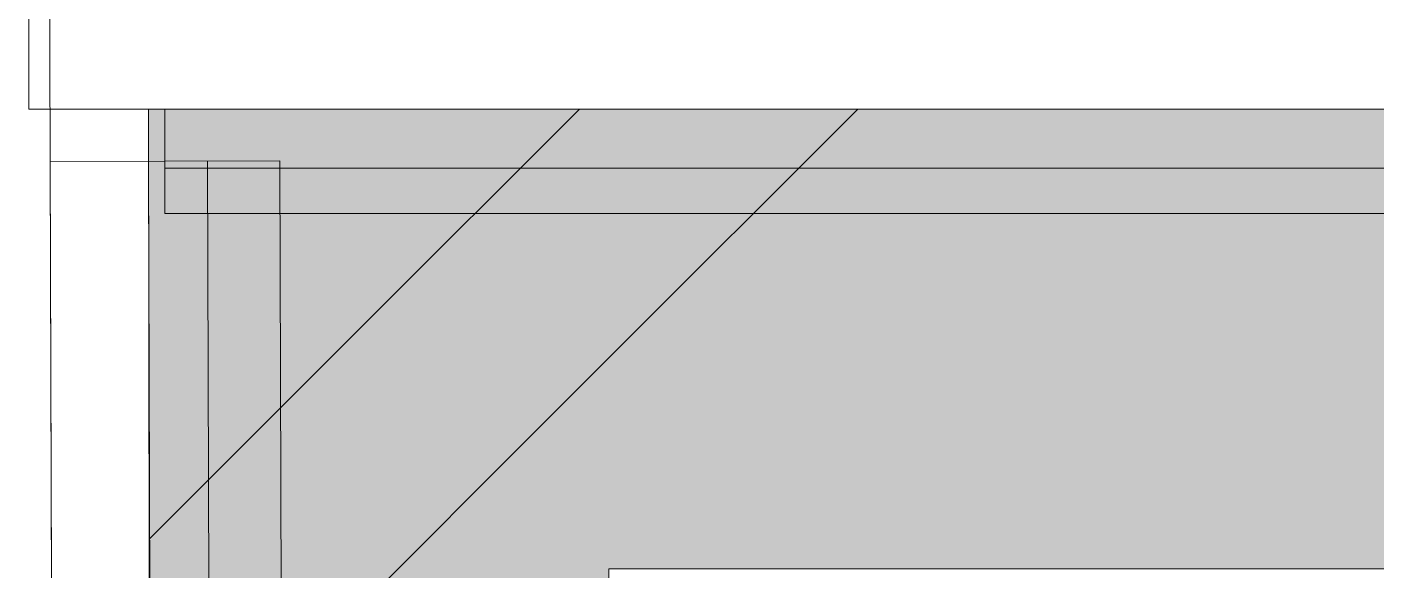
# Model space of a CAD drawing. Header units: millimetres. Extents: x -546 to 1681, y -650 to 1730.
# Drawn here: x 763.689 to 765.745, y 614.316 to 615.143 of the extents above; entities that cross this region are included whole.
import ezdxf

# ---------------------------------------------------------------- set-up
doc = ezdxf.new("R2010")
doc.units = ezdxf.units.MM

msp = doc.modelspace()

# ---------------------------------------------------------------- hatches: boundary and pattern name
at = {"true_color": 0xffffff}
h = msp.add_hatch(color=7, dxfattribs=at)
h.dxf.hatch_style = 2
h.paths.add_polyline_path([(764.5752, 614.3177), (763.8752, 614.3177), (763.8742, 615.0177)])
h = msp.add_hatch(color=7, dxfattribs=at)
h.dxf.hatch_style = 2
h.paths.add_polyline_path([(763.8742, 615.0177), (764.5742, 615.0177), (764.5752, 614.3177)])
h = msp.add_hatch(color=7, dxfattribs=at)
h.dxf.hatch_style = 2
h.paths.add_polyline_path([(764.5752, 614.3177), (764.5742, 615.0177), (787.4862, 615.0177), (787.4862, 614.3177)])
h = msp.add_hatch(color=7, dxfattribs=at)
h.dxf.hatch_style = 2
h.paths.add_polyline_path([(764.6452, 546.5806), (763.9452, 546.5806), (763.8752, 614.3177), (764.5752, 614.3177)])

# ---------------------------------------------------------------- linework, layer by layer
at = {"color": 7, "lineweight": 0}
for points in [[(763.7242, 614.9377), (763.6892, 626.3097)], [(763.6922, 616.5177), (763.6922, 615.0177)], [(763.6922, 615.0177), (763.8992, 615.0177)], [(763.8742, 615.0177), (763.8752, 614.3177)], [(787.4862, 615.0177), (763.8742, 615.0177)], [(763.8992, 615.0177), (767.7362, 615.0177)], [(763.8992, 615.0177), (763.8992, 614.8587)], [(764.2022, 614.6897), (764.5302, 615.0177)], [(764.5742, 614.6377), (764.9542, 615.0177)], [(764.0742, 614.9387), (763.7242, 614.9377)], [(763.7552, 605.2247), (763.7242, 614.9377)], [(763.7242, 614.9377), (763.7542, 605.2247)], [(763.9042, 605.2247), (763.8742, 614.9377)], [(763.9942, 605.2247), (763.9642, 614.9387)], [(764.1042, 605.2247), (764.0742, 614.9387)], [(763.8992, 614.9277), (767.7362, 614.9277)], [(763.8992, 614.8587), (767.7362, 614.8587)], [(763.8752, 614.3627), (764.2022, 614.6897)], [(764.4142, 614.4777), (764.5742, 614.6377)], [(764.2542, 614.3177), (764.4142, 614.4777)], [(763.8752, 613.9387), (764.2542, 614.3177)], [(763.8752, 614.3177), (763.9462, 545.8806)], [(764.5752, 614.3177), (787.4862, 614.3177)], [(764.6452, 546.5806), (764.5752, 614.3177)]]:
    msp.add_lwpolyline(points, dxfattribs=at)

doc.saveas('drawing.dxf')
